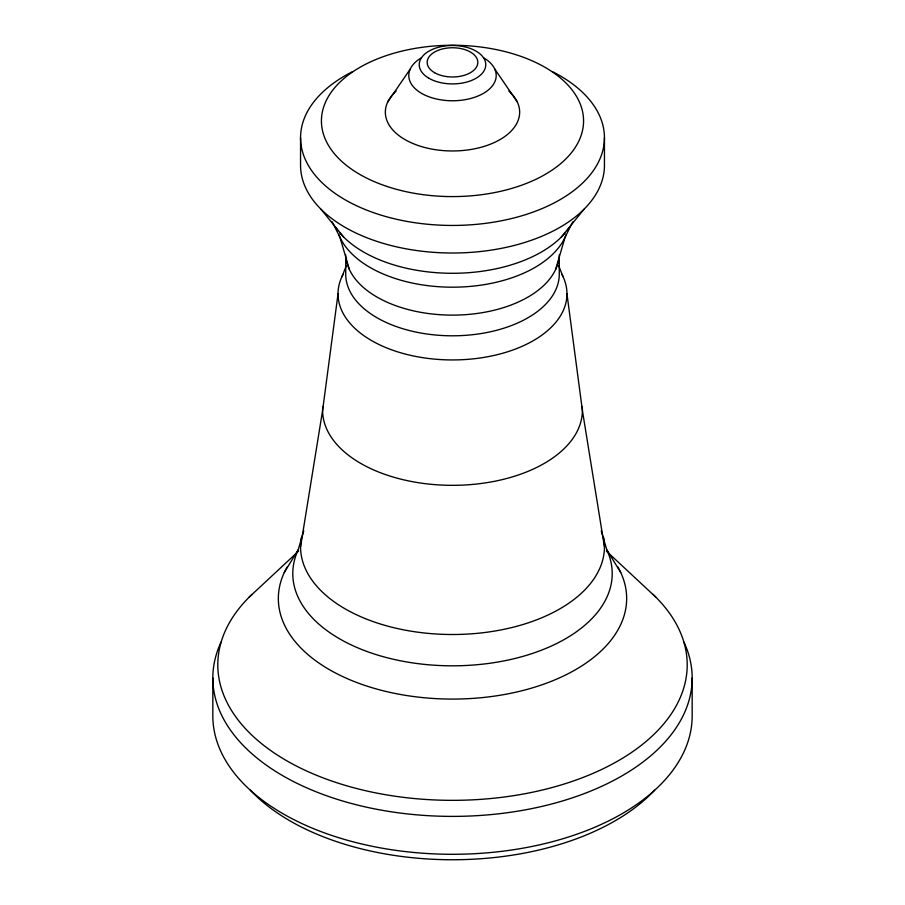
<?xml version="1.0" encoding="UTF-8"?>
<svg xmlns="http://www.w3.org/2000/svg" width="905" height="905" viewBox="0 0 905 905"><rect width="100%" height="100%" fill="white"/><g stroke="black" fill="none" stroke-linecap="round" stroke-linejoin="round"><path stroke-width="1.36" d="M338.029 293.853L322.621 410.35L300.551 546.778M284.272 572.503L298.231 549.742L303.752 530.828M555.647 269.43L565.025 237.336L572.774 221.861M341.932 276.738L346.389 265.618M387.623 102.141L410.282 68.995M561.405 236.986L584.087 209.157M249.237 597.085L298.639 551.066M606.361 551.066L655.763 597.085M320.913 209.157L343.595 236.986M494.718 68.995L517.377 102.141M601.248 530.828L606.769 549.742L620.728 572.503M332.226 221.861L339.975 237.336L349.353 269.43M558.611 265.618L563.068 276.738M604.45 546.778L582.379 410.35L566.971 293.853M692.167 678.015L692.167 715.923A239.667 138.363 0 0 1 452.5 854.286A239.667 138.363 0 0 1 212.833 715.923L212.833 678.015M604.45 137.718L604.45 165.287A151.95 87.728 0 0 1 452.5 253.015A151.95 87.728 0 0 1 300.551 165.287L300.551 137.718M559.279 254.848L559.279 274.147A106.779 61.653 0 0 1 452.5 335.8A106.779 61.653 0 0 1 345.721 274.147L345.721 254.848M654.609 790.201A229.768 132.65 0 0 1 452.5 859.75A229.768 132.65 0 0 1 250.391 790.201M683.999 642.211A239.667 138.363 0 0 1 452.5 816.389A239.667 138.363 0 0 1 221.001 642.211M653.025 594.415A234.712 135.512 0 0 1 604.732 767.972A234.712 135.512 0 0 1 300.268 767.972A234.712 135.512 0 0 1 251.975 594.415M617.764 566.802A174.167 100.557 0 0 1 452.5 699.079A174.167 100.557 0 0 1 287.236 566.802M606.769 549.742A159.71 92.208 0 0 1 452.5 665.82A159.71 92.208 0 0 1 298.231 549.742M603.567 537.355A151.95 87.728 0 0 1 452.5 634.507A151.95 87.728 0 0 1 301.433 537.355M582.209 406.447A129.879 74.991 0 0 1 452.5 485.329A129.879 74.991 0 0 1 322.791 406.447M561.892 274.385A114.471 66.088 0 0 1 452.5 359.941A114.471 66.088 0 0 1 343.108 274.385M558.362 261.522A106.779 61.653 0 0 1 452.5 315.121A106.779 61.653 0 0 1 346.638 261.522M566.145 234.723A116.496 67.253 0 0 1 452.5 287.19A116.496 67.253 0 0 1 338.855 234.723M569.449 227.359A125.75 72.604 0 0 1 567.028 230.662M565.263 232.811A125.75 72.604 0 0 1 452.5 273.287A125.75 72.604 0 0 1 339.737 232.811M337.972 230.662A125.75 72.604 0 0 1 335.551 227.359M553.012 71.936A151.95 87.728 0 0 1 562.163 198.444A151.95 87.728 0 0 1 342.837 198.444A151.95 87.728 0 0 1 351.988 71.936M508.836 91.077A67.162 38.779 0 0 1 496.562 141.452A67.162 38.779 0 0 1 408.438 141.452A67.162 38.779 0 0 1 396.164 91.077M483.406 57.682A43.712 25.238 0 0 1 483.406 93.373A43.712 25.238 0 0 1 421.594 93.373A43.712 25.238 0 0 1 421.594 57.682M428.97 78.283A33.27 19.209 0 0 0 484.639 69.674A33.27 19.209 0 0 0 443.891 46.144A33.27 19.209 0 0 0 428.97 78.283M434.592 72.705A25.329 14.616 0 0 0 476.958 66.156A25.329 14.616 0 0 0 445.95 48.248A25.329 14.616 0 0 0 434.592 72.705M386.967 186.453A131.067 75.669 0 0 0 583.567 120.919A131.067 75.669 0 0 0 386.967 55.386A131.067 75.669 0 0 0 386.967 186.453"/></g></svg>
